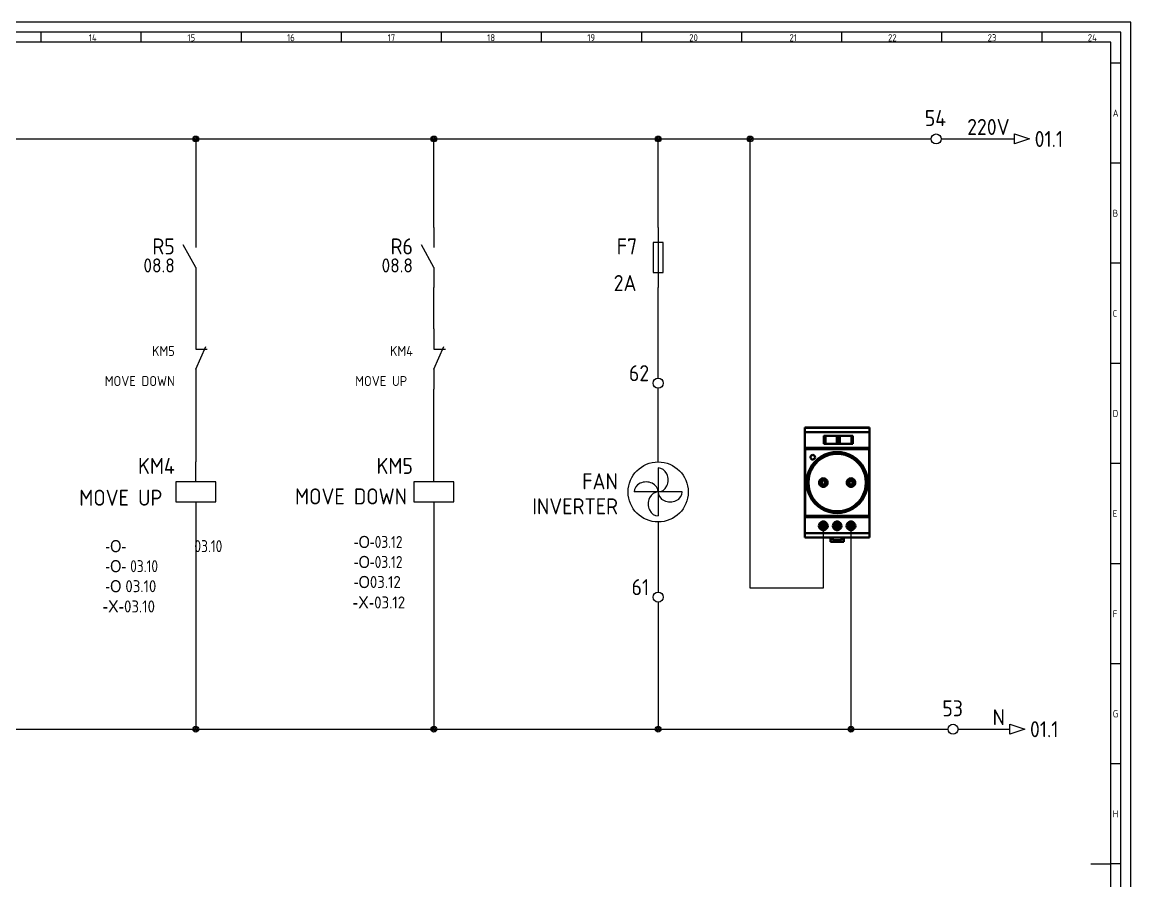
# Model space of a CAD drawing. Header units: millimetres. Extents: x 0 to 1189, y 5 to 846.
# Drawn here: x 635 to 1189, y 417 to 846 of the extents above; entities that cross this region are included whole.
import ezdxf
from ezdxf.enums import TextEntityAlignment as Align

# ---------------------------------------------------------------- set-up
doc = ezdxf.new("R2010")
doc.units = ezdxf.units.MM
doc.header["$LTSCALE"] = 12
for name, color, linetype in [('035', 5, 'Continuous'), ('07', 7, 'Continuous'), ('DESC', 1, 'Continuous'), ('DESCCHILD', 20, 'Continuous'), ('RED_2.5mm^2', 1, 'Continuous'), ('SYMS', 7, 'Continuous'), ('TAGS', 51, 'Continuous'), ('WIREREF', 61, 'Continuous'), ('XREF', 7, 'Continuous'), ('XREFCHILD', 134, 'Continuous')]:
    doc.layers.add(name, color=color, linetype=linetype)
doc.layers.add('Visible (ISO)', color=7, linetype='Continuous', lineweight=50)
doc.styles.add('ISO Proportional', font='isocp.shx')
doc.styles.add('WD_IEC', font='ISOCP2.shx', dxfattribs={"width": 0.9, "height": 4})

# ---------------------------------------------------------------- blocks, each defined once
blk = doc.blocks.new('IEC_border_a0')
at = {"layer": '035', "color": 0}
for p, q in [((1189, 841), (0, 841)), ((1189, 0), (1189, 841)), ((644.5, 836), (644.5, 831)), ((694.5, 836), (694.5, 831)), ((744.5, 836), (744.5, 831)), ((794.5, 836), (794.5, 831)), ((844.5, 836), (844.5, 831)), ((894.5, 836), (894.5, 831)), ((944.5, 836), (944.5, 831)), ((994.5, 836), (994.5, 831)), ((1044.5, 836), (1044.5, 831)), ((1094.5, 836), (1094.5, 831)), ((1144.5, 836), (1144.5, 831)), ((1183.97, 820.54), (1178.98, 820.54)), ((1183.97, 770.54), (1178.98, 770.54)), ((1183.97, 720.54), (1178.98, 720.54)), ((1183.97, 670.54), (1178.98, 670.54)), ((1183.97, 620.54), (1178.98, 620.54)), ((1183.98, 570.5), (1179, 570.5)), ((1183.98, 520.5), (1178.98, 520.5)), ((1183.98, 470.5), (1179, 470.5)), ((1183.98, 420.5), (1179, 420.5)), ((1183.98, 420.5), (1179, 420.5))]:
    blk.add_line(p, q, dxfattribs=at)
blk.add_lwpolyline([(10, 10), (1179, 10), (1179, 831), (10, 831)], close=True, dxfattribs=at)
at = {"layer": '07', "color": 0}
blk.add_line((1169, 420.5), (1179, 420.5), dxfattribs=at)
blk.add_lwpolyline([(5, 5), (1184, 5), (1184, 836), (5, 836)], close=True, dxfattribs=at)
at = {"layer": '035', "color": 0, "style": 'ISO Proportional'}
for s, p in [('14', (668.46, 831.5)), ('15', (717.72, 831.5)), ('16', (767.49, 831.5)), ('17', (817.72, 831.5)), ('18', (867.49, 831.5)), ('19', (917.49, 831.5)), ('20', (968.42, 831.5)), ('21', (1018.46, 831.5)), ('22', (1067.72, 831.5)), ('23', (1117.49, 831.5)), ('24', (1167.49, 831.5)), ('A', (1179.98, 793.79)), ('B', (1179.98, 743.79)), ('C', (1179.98, 693.79)), ('D', (1179.98, 643.79)), ('E', (1180, 593.75)), ('F', (1180, 543.75)), ('G', (1180, 493.75)), ('H', (1180, 443.75))]:
    blk.add_text(s, height=3.5, dxfattribs=at).set_placement(p)
blk = doc.blocks.new('WDDOT')
for radius in [0.72, 0.449, 0.223]:
    blk.add_circle((0, 0), radius)
blk = doc.blocks.new('VCR21')
for p, q in [((0, 7.5), (0, 2.5)), ((0, -2.5), (-3.12, 3.12)), ((0, -2.5), (0, -7.5))]:
    blk.add_line(p, q)
at = {"style": 'WD_IEC'}
for tag, p in [('INST', (-5.25, 6.75)), ('LOC', (-5.25, 3.75)), ('TAG2', (-5.25, 0.75)), ('XREF', (-5.25, -3.75)), ('DESC1', (-5.25, -6.75)), ('DESC2', (-5.25, -9.75)), ('DESC3', (-5.25, -12.75))]:
    blk.add_attdef(tag, text='', height=2.5, dxfattribs=at).set_placement(p, align=Align.RIGHT)
blk.add_attdef('TERM01', text='', height=2, rotation=90, dxfattribs=at).set_placement((-1, 7.5), align=Align.RIGHT)
at = {"style": 'WD_IEC', "flags": 1}
for tag, p, height in [('X2TERM01', (0, 7.5), 0.32), ('X4LINK', (-2.75, 0), 0.32), ('X1LINK', (-0.5, 0), 0.32), ('CONTACT', (4, -3.5), 1), ('FAMILY', (4, -5), 1), ('COMMON', (5.25, -4.75), 1), ('X8TERM02', (0, -7.5), 0.32)]:
    blk.add_attdef(tag, p, '', height=height, dxfattribs=at)
at = {"style": 'WD_IEC'}
blk.add_attdef('TERM02', (-1, -7.5), '', height=2, rotation=90, dxfattribs=at)
blk = doc.blocks.new('VMS1')
for p, q in [((0, 2.5), (0, 7.5)), ((0, -2.5), (0, -7.5))]:
    blk.add_line(p, q)
blk.add_lwpolyline([(-5, 2.5), (-5, -2.5), (5, -2.5), (5, 2.5)], close=True)
at = {"style": 'WD_IEC'}
for tag, p in [('INST', (-5.25, 10.5)), ('LOC', (-5.25, 7.5)), ('TAG1', (-5.25, 4.5)), ('DESC1', (-5.25, -6.85)), ('DESC2', (-5.25, -9.85)), ('DESC3', (-5.25, -12.85))]:
    blk.add_attdef(tag, text='', height=2.5, dxfattribs=at).set_placement(p, align=Align.RIGHT)
blk.add_attdef('TERM01', text='', height=2, rotation=90, dxfattribs=at).set_placement((-1, 7.5), align=Align.RIGHT)
at = {"style": 'WD_IEC', "flags": 1}
for tag, p, height in [('X2TERM01', (0, 7.5), 0.32), ('X4LINK', (-5, 0), 0.32), ('X1LINK', (5, 0), 0.32), ('ASSYCODE', (1, -4), 1), ('FAMILY', (1, -5.5), 1), ('X8TERM02', (0, -7.5), 0.32), ('CATDESC', (1, -7), 1)]:
    blk.add_attdef(tag, p, '', height=height, dxfattribs=at)
at = {"style": 'WD_IEC', "flags": 9}
for tag, p in [('MFG', (-6, 1)), ('CAT', (-6, -1.5))]:
    blk.add_attdef(tag, text='', height=1.5, dxfattribs=at).set_placement(p, align=Align.RIGHT)
at = {"style": 'WD_IEC'}
blk.add_attdef('TERM02', (-1, -7.5), '', height=2, rotation=90, dxfattribs=at)
at = {"lineweight": 9, "style": 'WD_IEC'}
for tag, p in [('NO', (-5.5, -16.5)), ('NC', (-5.5, -19.5))]:
    blk.add_attdef(tag, text='', height=2.5, dxfattribs=at).set_placement(p, align=Align.TOP_RIGHT)
for tag, p in [('XREFNO', (-4, -16.5)), ('XREFNC', (-4, -19.5))]:
    blk.add_attdef(tag, text='', height=2.5, dxfattribs=at).set_placement(p, align=Align.TOP_LEFT)
blk = doc.blocks.new('HA1S1')
blk.add_lwpolyline([(0, 1.25), (3.75, 0), (0, -1.25)], close=True)
at = {"style": 'WD_IEC'}
for tag, height, flags, p in [('WIRENO', 2.5, 8, (-1.25, 1)), ('SIGCODE', 1, 1, (5, 1.8))]:
    blk.add_attdef(tag, text='', height=height, dxfattribs=dict(at, flags=flags)).set_placement(p, align=Align.RIGHT)
at = {"style": 'WD_IEC', "flags": 1}
blk.add_attdef('X4TERM01', (0, 0), '', height=0.32, dxfattribs=at)
at = {"style": 'WD_IEC'}
blk.add_attdef('XREF', text='', height=2.5, dxfattribs=at).set_placement((5, 0), align=Align.MIDDLE_LEFT)
blk.add_attdef('DESC1', text='', height=2.5, dxfattribs=at).set_placement((-1.25, -1), align=Align.TOP_RIGHT)
blk = doc.blocks.new('HT0002')
blk.add_circle((0, 0), 1.25)
at = {"style": 'WD_IEC', "flags": 1}
for tag, p, height in [('ASSYCODE', (2.75, 10.75), 1), ('CATDESC', (2.75, 9.25), 1), ('MFG', (2.75, 7.25), 1.5), ('CAT', (2.75, 4.75), 1.5), ('X4PIN01', (-1.25, 1), 0.25), ('X4TERM01', (-1.25, 0), 0.25), ('X4TERMDESC01', (-1.25, 0.5), 0.4), ('STRIPSEQ', (0, 0), 0.025), ('X2PIN01', (0, 2.25), 0.25), ('X2TERM01', (0, 1.25), 0.25), ('X8PIN01', (0, -0.25), 0.25), ('X2TERMDESC01', (0, 1.75), 0.4), ('X1PIN01', (1.25, 1), 0.25), ('X1TERM01', (1.25, 0), 0.25), ('X1TERMDESC01', (1.25, 0.5), 0.4), ('LINKTERM', (0, -0.04), 0.025), ('X8TERM01', (0, -1.25), 0.25), ('X8TERMDESC01', (0, -0.75), 0.4)]:
    blk.add_attdef(tag, p, '', height=height, dxfattribs=at)
at = {"style": 'WD_IEC'}
for tag, p in [('INST', (-2.25, 6.5)), ('LOC', (-2.25, 3.5)), ('DESC1', (-2.25, -6.25)), ('DESC2', (-2.25, -9.25)), ('DESC3', (-2.25, -12.25))]:
    blk.add_attdef(tag, text='', height=2.5, dxfattribs=at).set_placement(p, align=Align.RIGHT)
at = {"style": 'WD_IEC', "flags": 8}
for tag, height, p in [('TAGSTRIP', 2.5, (-2.25, 0.5)), ('TERM01', 2, (-2.25, -3.25))]:
    blk.add_attdef(tag, text='', height=height, dxfattribs=at).set_placement(p, align=Align.RIGHT)
blk = doc.blocks.new('VMO12')
blk.add_circle((0, 0), 7.5)
at = {"style": 'WD_IEC'}
for tag, p in [('INST', (-10.5, 15.25)), ('LOC', (-10.5, 11.75)), ('TAG1', (-10.5, 8.25)), ('DESC1', (-10.5, 4)), ('DESC2', (-10.5, 0.5)), ('DESC3', (-10.5, -3)), ('RATING1', (-10.5, -6.5)), ('RATING2', (-10.5, -10)), ('RATING3', (-10.5, -13.5))]:
    blk.add_attdef(tag, text='', height=2.5, dxfattribs=at).set_placement(p, align=Align.RIGHT)
blk.add_attdef('TERM01', (-1, 7.48), '', height=2, rotation=90, dxfattribs=at)
at = {"style": 'WD_IEC', "flags": 1}
for tag, p, height in [('MFG', (2.75, 11.5), 1.5), ('CAT', (2.75, 9), 1.5), ('X2TERM01', (0, 7.5), 0.32), ('X4LINK', (-7.5, 0), 0.32), ('X1LINK', (7.5, 0), 0.32), ('X0TERM03', (5.3, -5.3), 0.32), ('X8TERM02', (0, -7.5), 0.32), ('ASSYCODE', (1, -9), 1), ('FAMILY', (1, -10.5), 1), ('CATDESC', (1, -12), 1)]:
    blk.add_attdef(tag, p, '', height=height, dxfattribs=at)
at = {"style": 'WD_IEC'}
for tag, p in [('M', (-0.2, 1.24)), ('1~', (-0.17, -3.35))]:
    blk.add_attdef(tag, text='', height=2.5, dxfattribs=at).set_placement(p, align=Align.CENTER)
at = {"linetype": 'Continuous', "style": 'WD_IEC'}
blk.add_attdef('TERM03', text='', height=2, dxfattribs=at).set_placement((7.55, -5.55), align=Align.MIDDLE_LEFT)
at = {"style": 'WD_IEC'}
blk.add_attdef('TERM02', text='', height=2, rotation=90, dxfattribs=at).set_placement((-0.9, -7.98), align=Align.RIGHT)
at = {"lineweight": 15, "style": 'WD_IEC'}
blk.add_attdef('XREF', text='', height=2.5, dxfattribs=at).set_placement((-10.5, -17), align=Align.RIGHT)
blk = doc.blocks.new('VT0002')
blk.add_circle((0, 0), 1.25)
at = {"style": 'WD_IEC', "flags": 1}
for tag, p, height in [('ASSYCODE', (2.75, 10.75), 1), ('CATDESC', (2.75, 9.25), 1), ('MFG', (2.75, 7.25), 1.5), ('CAT', (2.75, 4.75), 1.5), ('X4PIN01', (-1.25, 1), 0.25), ('X4TERM01', (-1.25, 0), 0.25), ('X4TERMDESC01', (-1.25, 0.5), 0.4), ('STRIPSEQ', (0, 0), 0.025), ('X2PIN01', (0, 2.25), 0.25), ('X2TERM01', (0, 1.25), 0.25), ('X8PIN01', (0, -0.25), 0.25), ('X2TERMDESC01', (0, 1.75), 0.4), ('X1PIN01', (1.25, 1), 0.25), ('X1TERM01', (1.25, 0), 0.25), ('X1TERMDESC01', (1.25, 0.5), 0.4), ('LINKTERM', (0, -0.04), 0.025), ('X8TERM01', (0, -1.25), 0.25), ('X8TERMDESC01', (0, -0.75), 0.4)]:
    blk.add_attdef(tag, p, '', height=height, dxfattribs=at)
at = {"style": 'WD_IEC'}
for tag, p in [('INST', (-2.25, 6.5)), ('LOC', (-2.25, 3.5)), ('DESC1', (-2.25, -6.25)), ('DESC2', (-2.25, -9.25)), ('DESC3', (-2.25, -12.25))]:
    blk.add_attdef(tag, text='', height=2.5, dxfattribs=at).set_placement(p, align=Align.RIGHT)
at = {"style": 'WD_IEC', "flags": 8}
for tag, height, p in [('TAGSTRIP', 2.5, (-2.25, 0.5)), ('TERM01', 2, (-2.25, -3.25))]:
    blk.add_attdef(tag, text='', height=height, dxfattribs=at).set_placement(p, align=Align.RIGHT)
blk = doc.blocks.new('VMS22')
for p, q in [((0, 7.5), (0, 2.5)), ((0, -2.5), (2.5, 3.12)), ((0, 2.5), (2.87, 2.5)), ((0, -2.5), (0, -7.5))]:
    blk.add_line(p, q)
at = {"style": 'WD_IEC'}
for tag, p in [('INST', (-5.25, 6.75)), ('LOC', (-5.25, 3.75)), ('TAG2', (-5.25, 0.75)), ('XREF', (-5.25, -3.75)), ('DESC1', (-5.25, -6.75)), ('DESC2', (-5.25, -9.75)), ('DESC3', (-5.25, -12.75))]:
    blk.add_attdef(tag, text='', height=2.5, dxfattribs=at).set_placement(p, align=Align.RIGHT)
blk.add_attdef('TERM01', text='', height=2, rotation=90, dxfattribs=at).set_placement((-1, 7.5), align=Align.RIGHT)
at = {"style": 'WD_IEC', "flags": 1}
for tag, p, height in [('X2TERM01', (0, 7.5), 0.32), ('X4LINK', (-0.98, 0), 0.32), ('X1LINK', (2.08, 0), 0.32), ('CONTACT', (4, -3.5), 1), ('FAMILY', (4, -5), 1), ('X8TERM02', (0, -7.5), 0.32)]:
    blk.add_attdef(tag, p, '', height=height, dxfattribs=at)
at = {"style": 'WD_IEC'}
blk.add_attdef('TERM02', (-1, -7.5), '', height=2, rotation=90, dxfattribs=at)
blk = doc.blocks.new('VFU1')
blk.add_line((0, 7.5), (0, -7.5))
blk.add_lwpolyline([(-1.25, 3.75), (-1.25, -3.75), (1.25, -3.75), (1.25, 3.75)], close=True)
at = {"style": 'WD_IEC'}
for tag, p in [('INST', (-5.25, 7.75)), ('LOC', (-5.25, 4.25)), ('TAG1', (-5.25, 0.75)), ('RATING1', (-5.25, -3.75)), ('XREF', (-5.25, -7.75)), ('DESC1', (-5.25, -11.6)), ('DESC2', (-5.25, -15.1)), ('DESC3', (-5.25, -18.6))]:
    blk.add_attdef(tag, text='', height=2.5, dxfattribs=at).set_placement(p, align=Align.RIGHT)
blk.add_attdef('TERM01', text='', height=2, rotation=90, dxfattribs=at).set_placement((-1, 7.5), align=Align.RIGHT)
at = {"style": 'WD_IEC', "flags": 1}
for tag, p, height in [('X2TERM01', (0, 7.5), 0.32), ('MFG', (2.75, 6.5), 1.5), ('CAT', (2.75, 4), 1.5), ('X4LINK', (-1.25, 0), 0.32), ('X1LINK', (1.25, 0), 0.32), ('ASSYCODE', (2.25, -4), 1), ('FAMILY', (2.25, -5.5), 1), ('X8TERM02', (0, -7.5), 0.32), ('CATDESC', (2.25, -7), 1)]:
    blk.add_attdef(tag, p, '', height=height, dxfattribs=at)
at = {"style": 'WD_IEC'}
blk.add_attdef('TERM02', (-1, -7.5), '', height=2, rotation=90, dxfattribs=at)
blk = doc.blocks.new('DSO')
at = {"layer": 'Visible (ISO)'}
for p, q in [((0.02, 22.25), (-37.73, 22.25)), ((-37.73, 22.25), (-37.13, 22.25)), ((-37.73, 22.25), (-37.73, 17.17)), ((-37.73, 22.25), (-37.73, 17.4)), ((0.02, 22.25), (-37.73, 22.25)), ((-37.73, -0.05), (-37.73, 22.25)), ((-37.73, 22.25), (-37.68, 22.2)), ((-37.68, 22.2), (-36.18, 22.19)), ((-37.68, 0), (-37.68, 22.2)), ((-36.18, 0), (-36.18, 22.19)), ((-30.84, 22.19), (-30.8, 22.19)), ((-30.78, 0.01), (-30.78, 22.19)), ((-30.71, 0.03), (-30.71, 22.16)), ((-30.69, 22.16), (-30.64, 22.16)), ((-30.39, 22.16), (-30.44, 22.16)), ((-30.38, 0.03), (-30.38, 22.16)), ((-30.29, 0.06), (-30.29, 22.13)), ((-30.22, 22.13), (-30.06, 22.13)), ((-10.93, 19.48), (-10.87, 19.18)), ((-10.87, 19.18), (-10.7, 18.93)), ((-7.49, 22.13), (-7.65, 22.13)), ((-7.42, 0.06), (-7.42, 22.13)), ((-7.33, 0.03), (-7.33, 22.16)), ((-7.32, 22.16), (-7.27, 22.16)), ((-7.02, 22.16), (-7.07, 22.16)), ((-7, 0.03), (-7, 22.16)), ((-6.93, 0), (-6.93, 22.19)), ((-6.87, 22.19), (-6.91, 22.19)), ((-0.03, 22.2), (-1.53, 22.19)), ((-1.53, 0), (-1.53, 22.19)), ((0.02, 22.25), (-0.03, 22.2)), ((-0.03, -0.01), (-0.03, 22.2)), ((0.02, -0.05), (0.02, 22.25)), ((0.02, -0.05), (0.02, 22.25)), ((-35.2, 16.11), (-35.02, 16.6)), ((-35.2, 15.59), (-35.2, 16.11)), ((-35.02, 15.1), (-35.2, 15.59)), ((-35.02, 16.6), (-34.69, 17)), ((-34.52, 16.68), (-34.83, 16.15)), ((-34.83, 16.16), (-34.83, 16.15)), ((-34.83, 16.15), (-34.83, 15.54)), ((-34.83, 15.53), (-34.83, 15.54)), ((-34.83, 15.54), (-34.52, 15.01)), ((-34.75, 16.29), (-34.82, 16.2)), ((-34.76, 16.28), (-34.82, 16.19)), ((-34.82, 16.2), (-34.82, 16.18)), ((-34.82, 15.51), (-34.76, 15.41)), ((-34.82, 15.51), (-34.82, 15.49)), ((-34.82, 15.49), (-34.75, 15.4)), ((-34.52, 16.68), (-34.72, 16.35)), ((-34.72, 15.35), (-34.52, 15.01)), ((-34.69, 17), (-34.24, 17.26)), ((-34.55, 16.09), (-34.6, 16)), ((-34.6, 16), (-34.55, 15.73)), ((-34.28, 16.52), (-34.58, 16)), ((-34.58, 16), (-34.48, 15.41)), ((-33.97, 16.97), (-34.52, 16.68)), ((-34.49, 16.7), (-34.52, 16.68)), ((-34.51, 15.5), (-34.5, 15.4)), ((-34.5, 15.4), (-34.28, 15.22)), ((-34.48, 15.41), (-34.02, 15.03)), ((-34.3, 16.53), (-34.44, 16.29)), ((-34.27, 16.82), (-34.43, 16.74)), ((-34.4, 16.78), (-34.43, 16.74)), ((-34.27, 16.82), (-34.4, 16.78)), ((-34.21, 16.56), (-34.3, 16.53)), ((-33.72, 16.72), (-34.28, 16.52)), ((-34.24, 17.26), (-33.72, 17.35)), ((-33.72, 16.74), (-33.98, 16.64)), ((-33.97, 16.97), (-33.97, 14.72)), ((-33.81, 16.99), (-33.83, 16.99)), ((-33.72, 17), (-33.73, 16.99)), ((-33.72, 17.35), (-33.21, 17.26)), ((-33.71, 16.99), (-33.72, 17)), ((-33.63, 16.7), (-33.72, 16.74)), ((-33.16, 16.52), (-33.72, 16.72)), ((-33.41, 16.95), (-33.47, 16.97)), ((-32.93, 16.68), (-33.47, 16.97)), ((-33.47, 14.72), (-33.47, 16.97)), ((-33.42, 15.03), (-32.97, 15.41)), ((-33.15, 16.53), (-33.41, 16.62)), ((-33.21, 17.26), (-32.76, 17)), ((-33.16, 16.52), (-32.86, 16)), ((-33.15, 16.53), (-33.1, 16.45)), ((-32.93, 16.68), (-33.14, 16.82)), ((-33.05, 16.78), (-33.1, 16.79)), ((-33.05, 16.78), (-33.02, 16.74)), ((-33.03, 15.34), (-32.95, 15.4)), ((-32.99, 16.24), (-32.85, 16)), ((-32.97, 15.41), (-32.86, 16)), ((-32.95, 15.4), (-32.9, 15.68)), ((-32.82, 16.54), (-32.93, 16.68)), ((-32.86, 15.91), (-32.85, 16)), ((-32.76, 17), (-32.42, 16.6)), ((-32.71, 16.31), (-32.63, 16.04)), ((-32.63, 15.65), (-32.71, 15.38)), ((-32.65, 16.23), (-32.63, 16.2)), ((-32.65, 15.47), (-32.63, 15.49)), ((-32.63, 16.19), (-32.63, 16.2)), ((-32.63, 15.49), (-32.63, 15.51)), ((-32.42, 16.6), (-32.25, 16.11)), ((-32.25, 15.59), (-32.42, 15.1)), ((-32.25, 16.11), (-32.25, 15.59)), ((-20.09, 16.61), (-20.28, 16.11)), ((-20.25, 16.02), (-20.28, 16.12)), ((-20.28, 16.11), (-20.28, 15.58)), ((-20.25, 15.67), (-20.28, 15.57)), ((-20.28, 15.58), (-20.09, 15.08)), ((-19.73, 17), (-20.09, 16.61)), ((-19.25, 17.24), (-19.73, 17)), ((-18.72, 17.29), (-19.25, 17.24)), ((-18.21, 17.14), (-18.72, 17.29)), ((-17.78, 16.82), (-18.21, 17.14)), ((-17.5, 16.37), (-17.78, 16.82)), ((-17.5, 15.32), (-17.78, 14.87)), ((-17.4, 15.85), (-17.5, 16.37)), ((-17.5, 15.32), (-17.4, 15.85)), ((-10.45, 18.76), (-10.7, 18.93)), ((-10.16, 18.7), (-10.45, 18.76)), ((-5.59, 15.65), (-5.29, 15.65)), ((-5.59, 15.65), (-5.59, 15.48)), ((-5.59, 15.48), (-2.84, 15.48)), ((-5.49, 15.65), (-5.29, 15.65)), ((-5.29, 15.65), (-5.29, 15.62)), ((-5.29, 15.65), (-5.29, 15.55)), ((-5.29, 15.65), (-3.14, 15.65)), ((-5.29, 15.65), (-5.29, 15.65)), ((-5.29, 15.55), (-3.14, 15.55)), ((-3.14, 15.62), (-3.14, 15.65)), ((-3.14, 15.65), (-3.14, 15.55)), ((-3.14, 15.65), (-3.14, 15.65)), ((-3.14, 15.65), (-2.84, 15.65)), ((-37.73, 13.4), (-39.23, 13.4)), ((-39.23, 13.4), (-39.23, 8.8)), ((-38.62, 12.55), (-38.66, 12.51)), ((-37.73, 14.77), (-37.73, 11.8)), ((-37.73, 12.42), (-37.73, 14.52)), ((-37.73, 11.8), (-37.73, 10.4)), ((-35.2, 11.36), (-35.02, 11.85)), ((-34.69, 14.7), (-35.02, 15.1)), ((-35.02, 11.85), (-34.69, 12.25)), ((-34.52, 11.93), (-34.83, 11.4)), ((-34.75, 11.54), (-34.82, 11.45)), ((-34.76, 11.53), (-34.82, 11.44)), ((-34.82, 11.45), (-34.82, 11.43)), ((-34.52, 11.93), (-34.72, 11.6)), ((-34.24, 14.44), (-34.69, 14.7)), ((-34.69, 12.25), (-34.24, 12.51)), ((-34.28, 11.77), (-34.58, 11.25)), ((-34.52, 15.01), (-34.49, 14.99)), ((-34.52, 15.01), (-33.97, 14.72)), ((-33.97, 12.22), (-34.52, 11.93)), ((-34.49, 11.95), (-34.52, 11.93)), ((-34.3, 11.78), (-34.44, 11.54)), ((-34.2, 14.85), (-34.43, 14.96)), ((-34.43, 14.96), (-34.4, 14.92)), ((-34.43, 14.95), (-34.27, 14.88)), ((-34.27, 12.07), (-34.43, 11.99)), ((-34.4, 12.03), (-34.43, 11.99)), ((-34.4, 14.92), (-34.26, 14.87)), ((-34.27, 12.07), (-34.4, 12.03)), ((-34.21, 11.81), (-34.3, 11.78)), ((-33.72, 11.97), (-34.28, 11.77)), ((-33.72, 14.35), (-34.24, 14.44)), ((-34.24, 12.51), (-33.72, 12.6)), ((-34.1, 15.07), (-34.03, 15.01)), ((-34.03, 15.01), (-33.75, 15.01)), ((-34.02, 15.03), (-33.42, 15.03)), ((-33.72, 11.99), (-33.98, 11.89)), ((-33.97, 12.22), (-33.97, 9.97)), ((-33.83, 14.7), (-33.81, 14.7)), ((-33.81, 12.24), (-33.83, 12.24)), ((-33.53, 14.76), (-33.8, 14.72)), ((-33.73, 14.7), (-33.72, 14.7)), ((-33.72, 12.25), (-33.73, 12.24)), ((-33.72, 14.7), (-33.71, 14.7)), ((-33.21, 14.44), (-33.72, 14.35)), ((-33.72, 12.6), (-33.21, 12.51)), ((-33.71, 12.24), (-33.72, 12.25)), ((-33.63, 11.95), (-33.72, 11.99)), ((-33.16, 11.77), (-33.72, 11.97)), ((-33.52, 15.01), (-33.42, 15.01)), ((-32.93, 15.01), (-33.47, 14.72)), ((-33.47, 14.72), (-33.41, 14.74)), ((-33.41, 12.2), (-33.47, 12.22)), ((-32.93, 11.93), (-33.47, 12.22)), ((-33.47, 9.97), (-33.47, 12.22)), ((-33.42, 15.01), (-33.21, 15.19)), ((-33.15, 11.78), (-33.41, 11.87)), ((-33.21, 14.44), (-32.76, 14.7)), ((-33.21, 12.51), (-32.76, 12.25)), ((-33.16, 11.77), (-32.86, 11.25)), ((-32.94, 15.07), (-33.15, 14.88)), ((-33.15, 11.78), (-33.1, 11.7)), ((-33.14, 14.87), (-32.93, 15.01)), ((-32.93, 11.93), (-33.14, 12.07)), ((-33.1, 14.9), (-33.05, 14.92)), ((-33.05, 12.03), (-33.1, 12.04)), ((-33.05, 14.92), (-33.02, 14.95)), ((-33.05, 12.03), (-33.02, 11.99)), ((-32.98, 11.49), (-32.85, 11.25)), ((-32.82, 15.15), (-32.93, 15.01)), ((-32.82, 11.79), (-32.93, 11.93)), ((-32.42, 15.1), (-32.76, 14.7)), ((-32.76, 12.25), (-32.42, 11.85)), ((-32.65, 11.48), (-32.63, 11.45)), ((-32.63, 11.44), (-32.63, 11.45)), ((-32.42, 11.85), (-32.25, 11.36)), ((-20.09, 15.08), (-19.73, 14.69)), ((-19.73, 14.69), (-19.25, 14.45)), ((-19.25, 14.45), (-18.72, 14.4)), ((-18.72, 14.4), (-18.21, 14.55)), ((-18.21, 14.55), (-17.78, 14.87)), ((-5.59, 15.15), (-2.85, 15.15)), ((-2.85, 15.15), (-2.85, 11.15)), ((-39.23, 8.8), (-37.73, 8.8)), ((-38.66, 9.68), (-38.62, 9.64)), ((-37.73, 10.4), (-37.73, 7.42)), ((-37.73, 9.77), (-37.73, 7.67)), ((-35.2, 10.84), (-35.2, 11.36)), ((-35.02, 10.35), (-35.2, 10.84)), ((-34.69, 9.95), (-35.02, 10.35)), ((-34.83, 11.41), (-34.83, 11.4)), ((-34.83, 11.4), (-34.83, 10.79)), ((-34.83, 10.78), (-34.83, 10.79)), ((-34.83, 10.79), (-34.52, 10.26)), ((-34.82, 10.76), (-34.76, 10.66)), ((-34.82, 10.76), (-34.82, 10.74)), ((-34.82, 10.74), (-34.75, 10.65)), ((-34.72, 10.6), (-34.52, 10.26)), ((-34.24, 9.69), (-34.69, 9.95)), ((-34.69, 7.5), (-34.24, 7.76)), ((-34.55, 11.34), (-34.6, 11.25)), ((-34.6, 11.25), (-34.55, 10.98)), ((-34.58, 11.25), (-34.48, 10.66)), ((-34.52, 10.26), (-34.49, 10.24)), ((-34.52, 10.26), (-33.97, 9.97)), ((-34.51, 10.75), (-34.5, 10.65)), ((-34.5, 10.65), (-34.28, 10.47)), ((-34.48, 10.66), (-34.02, 10.28)), ((-34.43, 10.21), (-34.4, 10.17)), ((-34.43, 10.2), (-34.27, 10.13)), ((-34.4, 10.17), (-34.26, 10.12)), ((-33.72, 9.6), (-34.24, 9.69)), ((-34.24, 7.76), (-33.72, 7.85)), ((-34.1, 10.32), (-34.03, 10.26)), ((-34.03, 10.26), (-33.75, 10.26)), ((-34.02, 10.28), (-33.42, 10.28)), ((-33.83, 9.95), (-33.81, 9.95)), ((-33.73, 9.95), (-33.72, 9.95)), ((-33.72, 9.95), (-33.71, 9.95)), ((-33.21, 9.69), (-33.72, 9.6)), ((-33.72, 7.85), (-33.21, 7.76)), ((-33.51, 10.26), (-33.42, 10.26)), ((-32.93, 10.26), (-33.47, 9.97)), ((-33.47, 9.97), (-33.41, 9.99)), ((-33.42, 10.28), (-32.97, 10.66)), ((-33.42, 10.26), (-33.21, 10.44)), ((-33.21, 9.69), (-32.76, 9.95)), ((-33.21, 7.76), (-32.76, 7.5)), ((-33.14, 10.12), (-32.93, 10.26)), ((-33.1, 10.15), (-33.05, 10.17)), ((-33.05, 10.17), (-33.02, 10.2)), ((-33.03, 10.59), (-32.95, 10.65)), ((-32.97, 10.66), (-32.86, 11.25)), ((-32.95, 10.65), (-32.9, 10.93)), ((-32.82, 10.4), (-32.93, 10.26)), ((-32.86, 11.16), (-32.85, 11.25)), ((-32.42, 10.35), (-32.76, 9.95)), ((-32.65, 10.72), (-32.63, 10.74)), ((-32.63, 10.74), (-32.63, 10.76)), ((-32.25, 10.84), (-32.42, 10.35)), ((-32.25, 11.36), (-32.25, 10.84)), ((-19.25, 7.74), (-19.73, 7.5)), ((-18.72, 7.79), (-19.25, 7.74)), ((-18.21, 7.64), (-18.72, 7.79)), ((-17.78, 7.32), (-18.21, 7.64)), ((-5.59, 11.15), (-2.85, 11.15)), ((-5.59, 10.81), (-5.59, 10.65)), ((-5.59, 10.48), (-5.59, 10.65)), ((-5.59, 10.48), (-5.59, 5.81)), ((-5.59, 10.48), (-2.84, 10.48)), ((-5.59, 10.15), (-2.85, 10.15)), ((-2.85, 10.15), (-2.85, 6.15)), ((-2.84, 10.65), (-2.84, 10.81)), ((-2.84, 10.48), (-2.84, 10.65)), ((-2.84, 10.48), (-2.84, 5.81)), ((-37.73, -0.05), (-37.73, 5.02)), ((-37.73, 4.79), (-37.73, -0.05)), ((-35.2, 6.61), (-35.02, 7.1)), ((-35.2, 6.09), (-35.2, 6.61)), ((-35.02, 5.6), (-35.2, 6.09)), ((-35.02, 7.1), (-34.69, 7.5)), ((-34.69, 5.2), (-35.02, 5.6)), ((-34.52, 7.18), (-34.83, 6.65)), ((-34.83, 6.66), (-34.83, 6.65)), ((-34.83, 6.65), (-34.83, 6.04)), ((-34.83, 6.03), (-34.83, 6.04)), ((-34.83, 6.04), (-34.52, 5.51)), ((-34.75, 6.79), (-34.82, 6.7)), ((-34.76, 6.78), (-34.82, 6.69)), ((-34.82, 6.7), (-34.82, 6.68)), ((-34.82, 6.01), (-34.76, 5.91)), ((-34.82, 6.01), (-34.82, 5.99)), ((-34.82, 5.99), (-34.75, 5.9)), ((-34.52, 7.18), (-34.72, 6.85)), ((-34.72, 5.85), (-34.52, 5.51)), ((-34.24, 4.94), (-34.69, 5.2)), ((-34.55, 6.59), (-34.6, 6.5)), ((-34.6, 6.5), (-34.55, 6.23)), ((-34.28, 7.02), (-34.58, 6.5)), ((-34.58, 6.5), (-34.48, 5.91)), ((-33.97, 7.47), (-34.52, 7.18)), ((-34.49, 7.2), (-34.52, 7.18)), ((-34.52, 5.51), (-34.49, 5.49)), ((-34.52, 5.51), (-33.97, 5.22)), ((-34.51, 6), (-34.5, 5.9)), ((-34.5, 5.9), (-34.28, 5.72)), ((-34.48, 5.91), (-34.02, 5.53)), ((-34.3, 7.03), (-34.44, 6.79)), ((-34.27, 7.32), (-34.43, 7.24)), ((-34.4, 7.28), (-34.43, 7.24)), ((-34.2, 5.35), (-34.43, 5.46)), ((-34.43, 5.46), (-34.4, 5.42)), ((-34.43, 5.45), (-34.27, 5.38)), ((-34.27, 7.32), (-34.4, 7.28)), ((-34.4, 5.42), (-34.26, 5.37)), ((-34.21, 7.06), (-34.3, 7.03)), ((-33.72, 7.22), (-34.28, 7.02)), ((-33.72, 4.85), (-34.24, 4.94)), ((-34.1, 5.57), (-34.03, 5.51)), ((-34.03, 5.51), (-33.75, 5.51)), ((-34.02, 5.53), (-33.42, 5.53)), ((-33.72, 7.24), (-33.98, 7.14)), ((-33.97, 7.47), (-33.97, 5.22)), ((-33.81, 7.49), (-33.83, 7.49)), ((-33.83, 5.2), (-33.81, 5.2)), ((-33.53, 5.26), (-33.8, 5.22)), ((-33.72, 7.5), (-33.73, 7.49)), ((-33.73, 5.2), (-33.72, 5.2)), ((-33.71, 7.49), (-33.72, 7.5)), ((-33.63, 7.2), (-33.72, 7.24)), ((-33.16, 7.02), (-33.72, 7.22)), ((-33.72, 5.2), (-33.71, 5.2)), ((-33.21, 4.94), (-33.72, 4.85)), ((-33.51, 5.51), (-33.42, 5.51)), ((-33.41, 7.45), (-33.47, 7.47)), ((-32.93, 7.18), (-33.47, 7.47)), ((-33.47, 5.22), (-33.47, 7.47)), ((-32.93, 5.51), (-33.47, 5.22)), ((-33.47, 5.22), (-33.41, 5.24)), ((-33.42, 5.53), (-32.97, 5.91)), ((-33.42, 5.51), (-33.21, 5.69)), ((-33.15, 7.03), (-33.41, 7.12)), ((-33.21, 4.94), (-32.76, 5.2)), ((-33.16, 7.02), (-32.86, 6.5)), ((-33.15, 7.03), (-33.1, 6.95)), ((-32.94, 5.57), (-33.15, 5.38)), ((-32.93, 7.18), (-33.14, 7.32)), ((-33.14, 5.37), (-32.93, 5.51)), ((-33.05, 7.28), (-33.1, 7.29)), ((-33.1, 5.4), (-33.05, 5.42)), ((-33.05, 7.28), (-33.02, 7.24)), ((-33.05, 5.42), (-33.02, 5.45)), ((-33.03, 5.84), (-32.95, 5.9)), ((-32.98, 6.74), (-32.85, 6.5)), ((-32.97, 5.91), (-32.86, 6.5)), ((-32.95, 5.9), (-32.9, 6.18)), ((-32.82, 7.04), (-32.93, 7.18)), ((-32.82, 5.65), (-32.93, 5.51)), ((-32.86, 6.41), (-32.85, 6.5)), ((-32.76, 7.5), (-32.42, 7.1)), ((-32.42, 5.6), (-32.76, 5.2)), ((-32.71, 6.81), (-32.63, 6.54)), ((-32.63, 6.15), (-32.71, 5.88)), ((-32.65, 6.73), (-32.63, 6.7)), ((-32.65, 5.97), (-32.63, 5.99)), ((-32.63, 6.69), (-32.63, 6.7)), ((-32.63, 5.99), (-32.63, 6.01)), ((-32.42, 7.1), (-32.25, 6.61)), ((-32.25, 6.09), (-32.42, 5.6)), ((-32.25, 6.61), (-32.25, 6.09)), ((-20.09, 7.11), (-20.28, 6.61)), ((-20.25, 6.52), (-20.28, 6.62)), ((-20.28, 6.61), (-20.28, 6.08)), ((-20.25, 6.17), (-20.28, 6.07)), ((-20.28, 6.08), (-20.09, 5.58)), ((-19.73, 7.5), (-20.09, 7.11)), ((-20.09, 5.58), (-19.73, 5.19)), ((-19.73, 5.19), (-19.25, 4.95)), ((-19.25, 4.95), (-18.72, 4.9)), ((-18.72, 4.9), (-18.21, 5.05)), ((-18.21, 5.05), (-17.78, 5.37)), ((-17.5, 6.87), (-17.78, 7.32)), ((-17.5, 5.82), (-17.78, 5.37)), ((-17.4, 6.35), (-17.5, 6.87)), ((-17.5, 5.82), (-17.4, 6.35)), ((-5.59, 6.15), (-2.85, 6.15)), ((-5.59, 5.81), (-5.59, 5.66)), ((-5.59, 5.81), (-2.84, 5.81)), ((-5.59, 5.66), (-5.29, 5.66)), ((-5.29, 5.74), (-5.29, 5.66)), ((-5.29, 5.74), (-3.14, 5.74)), ((-3.14, 5.66), (-5.29, 5.66)), ((-3.14, 5.66), (-3.14, 5.74)), ((-2.84, 5.66), (-3.14, 5.66)), ((-2.84, 5.81), (-2.84, 5.66)), ((-36.18, 0), (-37.68, 0)), ((-30.84, 0), (-36.18, 0)), ((-30.84, 0), (-30.8, 0.01)), ((-30.69, 0.03), (-30.64, 0.03)), ((-30.39, 0.03), (-30.44, 0.03)), ((-30.22, 0.06), (-30.06, 0.07)), ((-7.49, 0.06), (-7.65, 0.06)), ((-7.32, 0.03), (-7.27, 0.03)), ((-7.21, 0.03), (-7, 0.03)), ((-7.02, 0.03), (-7.07, 0.03)), ((-6.87, 0), (-6.91, 0)), ((-0.03, -0.01), (-1.53, 0)), ((-37.73, -0.05), (-37.68, 0)), ((0.02, -0.05), (-37.73, -0.05)), ((-37.73, -0.05), (-37.13, -0.05)), ((-37.73, -0.05), (0.02, -0.05)), ((-10.08, -0.05), (-10.08, -0.05)), ((0.02, -0.05), (-0.03, -0.01))]:
    blk.add_line(p, q, dxfattribs=at)
at = {"layer": 'Visible (ISO)', "flags": 128}
for points in [[(-36.18, 22.19), (-30.9, 22.19), (-30.84, 22.19)], [(-30.8, 22.19), (-30.78, 22.19), (-30.71, 22.16), (-30.69, 22.16)], [(-30.44, 22.16), (-30.5, 22.16), (-30.58, 22.16), (-30.64, 22.16)], [(-30.39, 22.16), (-30.38, 22.16), (-30.29, 22.13), (-30.22, 22.13)], [(-7.65, 22.13), (-7.88, 22.13), (-11.53, 22.13), (-15.19, 22.12), (-18.85, 22.12), (-22.52, 22.12), (-26.18, 22.13), (-29.83, 22.13), (-30.06, 22.13)], [(-18.14, 0.65), (-19.57, 0.65), (-20.99, 0.84), (-22.36, 1.23), (-23.67, 1.8), (-24.9, 2.54), (-26, 3.44), (-26.98, 4.49), (-27.8, 5.65), (-28.46, 6.92), (-28.94, 8.27), (-29.23, 9.67), (-29.33, 11.1), (-29.23, 12.52), (-28.94, 13.92), (-28.46, 15.27), (-27.8, 16.54), (-26.98, 17.71), (-26, 18.75), (-24.9, 19.65), (-23.67, 20.4), (-22.36, 20.97), (-20.99, 21.35), (-19.57, 21.55), (-18.14, 21.55), (-16.72, 21.35), (-15.35, 20.97), (-14.04, 20.4), (-12.81, 19.65), (-11.71, 18.75), (-10.73, 17.71), (-9.9, 16.54), (-9.25, 15.27), (-8.77, 13.92), (-8.48, 12.52), (-8.38, 11.1), (-8.48, 9.67), (-8.77, 8.27), (-9.25, 6.92), (-9.9, 5.65), (-10.73, 4.49), (-11.71, 3.44), (-12.81, 2.54), (-14.04, 1.8), (-15.35, 1.23), (-16.72, 0.84), (-18.14, 0.65)], [(-8.98, 11.1), (-9.08, 9.69), (-9.38, 8.31), (-9.87, 6.99), (-10.55, 5.76), (-11.39, 4.63), (-12.39, 3.63), (-13.52, 2.79), (-14.75, 2.11), (-16.07, 1.62), (-17.45, 1.32), (-18.85, 1.22), (-20.26, 1.32), (-21.64, 1.62), (-22.96, 2.11), (-24.19, 2.79), (-25.32, 3.63), (-26.32, 4.63), (-27.16, 5.76), (-27.84, 6.99), (-28.33, 8.31), (-28.63, 9.69), (-28.73, 11.1), (-28.63, 12.5), (-28.33, 13.88), (-27.84, 15.2), (-27.16, 16.44), (-26.32, 17.56), (-25.32, 18.56), (-24.19, 19.4), (-22.96, 20.08), (-21.64, 20.57), (-20.26, 20.87), (-18.85, 20.97), (-17.45, 20.87), (-16.07, 20.57), (-14.75, 20.08), (-13.52, 19.4), (-12.39, 18.56), (-11.39, 17.56), (-10.55, 16.44), (-9.87, 15.2), (-9.38, 13.88), (-9.08, 12.5), (-8.98, 11.1)], [(-10.16, 18.7), (-9.93, 18.74), (-9.72, 18.83), (-9.56, 18.98), (-9.44, 19.18), (-9.39, 19.4), (-9.4, 19.63), (-9.47, 19.84), (-9.61, 20.03), (-9.79, 20.16), (-10.01, 20.24), (-10.23, 20.25), (-10.45, 20.19), (-10.65, 20.08), (-10.8, 19.91), (-10.9, 19.7), (-10.93, 19.48)], [(-7.32, 22.16), (-7.33, 22.16), (-7.42, 22.13), (-7.49, 22.13)], [(-7.27, 22.16), (-7.21, 22.16), (-7.13, 22.16), (-7.07, 22.16)], [(-6.91, 22.19), (-6.93, 22.19), (-7, 22.17), (-7.02, 22.16)], [(-6.87, 22.19), (-6.81, 22.19), (-1.53, 22.19)], [(-33.95, 16.97), (-33.97, 16.97), (-34.11, 16.9)], [(-33.47, 16.97), (-33.64, 16.99), (-33.81, 16.99), (-33.97, 16.97)], [(-32.93, 16.68), (-32.62, 16.15), (-32.62, 15.54), (-32.93, 15.01)], [(-32.59, 15.95), (-32.62, 16.15), (-32.71, 16.36)], [(-32.71, 15.33), (-32.62, 15.54), (-32.59, 15.74)], [(-20.25, 16.02), (-19.1, 16.32), (-18.91, 16.36), (-18.71, 16.35), (-18.52, 16.3), (-17.56, 15.98), (-17.43, 15.96)], [(-17.56, 15.98), (-18.52, 16.3), (-18.71, 16.35), (-18.91, 16.36), (-19.1, 16.32), (-20.25, 16.02)], [(-17.43, 15.73), (-17.56, 15.72), (-18.52, 15.39), (-18.71, 15.34), (-18.91, 15.34), (-19.1, 15.37), (-20.25, 15.67)], [(-17.56, 15.72), (-18.52, 15.39), (-18.71, 15.34), (-18.91, 15.34), (-19.1, 15.37), (-20.25, 15.67)], [(-20.22, 16.28), (-19.18, 16.55), (-18.94, 16.59), (-18.69, 16.59), (-18.45, 16.53), (-17.56, 16.23), (-17.47, 16.22)], [(-17.47, 16.22), (-17.56, 16.23), (-18.45, 16.53), (-18.69, 16.59), (-18.94, 16.59), (-19.18, 16.55), (-20.22, 16.28)], [(-17.47, 15.48), (-17.56, 15.47), (-18.45, 15.16), (-18.69, 15.11), (-18.94, 15.1), (-19.18, 15.14), (-20.22, 15.42)], [(-17.47, 15.48), (-17.56, 15.47), (-18.45, 15.16), (-18.69, 15.11), (-18.94, 15.1), (-19.18, 15.14), (-20.22, 15.42)], [(-5.59, 15.65), (-5.59, 15.65), (-5.29, 15.65)], [(-5.59, 15.48), (-5.59, 10.81), (-2.84, 10.81), (-2.84, 15.48)], [(-2.84, 15.48), (-2.84, 15.65), (-3.14, 15.65)], [(-3.14, 15.65), (-2.84, 15.65), (-2.84, 15.65), (-3.14, 15.65)], [(-38.66, 12.51), (-38.68, 12.45), (-38.68, 9.75), (-38.66, 9.68)], [(-37.73, 12.57), (-38.55, 12.57), (-38.62, 12.55)], [(-34.11, 14.79), (-33.97, 14.72), (-33.95, 14.72)], [(-33.95, 12.22), (-33.97, 12.22), (-34.11, 12.15)], [(-33.97, 14.72), (-33.81, 14.7), (-33.64, 14.7), (-33.47, 14.72)], [(-33.47, 12.22), (-33.64, 12.24), (-33.81, 12.24), (-33.97, 12.22)], [(-32.93, 11.93), (-32.62, 11.4), (-32.62, 10.79), (-32.93, 10.26)], [(-32.59, 11.2), (-32.62, 11.4), (-32.71, 11.61)], [(-38.62, 9.64), (-38.55, 9.62), (-37.73, 9.62)], [(-34.11, 10.04), (-33.97, 9.97), (-33.95, 9.97)], [(-33.97, 9.97), (-33.81, 9.95), (-33.64, 9.95), (-33.47, 9.97)], [(-32.71, 10.58), (-32.62, 10.79), (-32.59, 10.99)], [(-33.95, 7.47), (-33.97, 7.47), (-34.11, 7.4)], [(-34.11, 5.29), (-33.97, 5.22), (-33.95, 5.22)], [(-33.47, 7.47), (-33.64, 7.49), (-33.81, 7.49), (-33.97, 7.47)], [(-33.97, 5.22), (-33.81, 5.2), (-33.64, 5.2), (-33.47, 5.22)], [(-32.93, 7.18), (-32.62, 6.65), (-32.62, 6.04), (-32.93, 5.51)], [(-32.59, 6.45), (-32.62, 6.65), (-32.71, 6.86)], [(-32.71, 5.83), (-32.62, 6.04), (-32.59, 6.24)], [(-20.25, 6.52), (-19.1, 6.82), (-18.91, 6.85), (-18.71, 6.85), (-18.52, 6.8), (-17.56, 6.48), (-17.43, 6.46)], [(-17.56, 6.48), (-18.52, 6.8), (-18.71, 6.85), (-18.91, 6.85), (-19.1, 6.82), (-20.25, 6.52)], [(-17.43, 6.23), (-17.56, 6.22), (-18.52, 5.89), (-18.71, 5.84), (-18.91, 5.84), (-19.1, 5.87), (-20.25, 6.17)], [(-17.43, 6.23), (-17.56, 6.22), (-18.52, 5.89), (-18.71, 5.84), (-18.91, 5.84), (-19.1, 5.87), (-20.25, 6.17)], [(-20.22, 6.78), (-19.18, 7.05), (-18.94, 7.09), (-18.69, 7.09), (-18.45, 7.03), (-17.56, 6.73), (-17.47, 6.72)], [(-17.47, 6.72), (-17.56, 6.73), (-18.45, 7.03), (-18.69, 7.09), (-18.94, 7.09), (-19.18, 7.05), (-20.22, 6.78)], [(-17.47, 5.98), (-17.56, 5.97), (-18.45, 5.66), (-18.69, 5.61), (-18.94, 5.6), (-19.18, 5.64), (-20.22, 5.92)], [(-17.56, 5.97), (-18.45, 5.66), (-18.69, 5.61), (-18.94, 5.6), (-19.18, 5.64), (-20.22, 5.92)], [(-30.8, 0.01), (-30.78, 0.01), (-30.71, 0.03), (-30.69, 0.03)], [(-30.44, 0.03), (-30.5, 0.03), (-30.58, 0.03), (-30.64, 0.03)], [(-30.22, 0.06), (-30.29, 0.06), (-30.38, 0.03), (-30.39, 0.03)], [(-7.65, 0.06), (-7.88, 0.07), (-11.53, 0.07), (-15.19, 0.07), (-18.85, 0.07), (-22.52, 0.07), (-26.18, 0.07), (-29.83, 0.07), (-30.06, 0.07)], [(-7.32, 0.03), (-7.33, 0.03), (-7.42, 0.06), (-7.49, 0.06)], [(-7.27, 0.03), (-7.21, 0.03), (-7.13, 0.03), (-7.07, 0.03)], [(-6.91, 0), (-6.93, 0), (-7, 0.03), (-7.02, 0.03)], [(-6.87, 0), (-6.81, 0), (-1.53, 0)]]:
    blk.add_lwpolyline(points, dxfattribs=at)

msp = doc.modelspace()

# ---------------------------------------------------------------- linework, layer by layer
at = {"color": 0}
for p, q in [((952.88, 623.27), (952.88, 599.27)), ((964.88, 611.27), (940.88, 611.27))]:
    msp.add_line(p, q, dxfattribs=at)
for centre, major_axis in [((952.88, 617.27), (0, -6)), ((946.88, 611.27), (6, 0)), ((952.88, 605.27), (0, 6)), ((958.88, 611.27), (-6, 0))]:
    msp.add_ellipse(centre, major_axis=major_axis, ratio=0.833333, start_param=0, end_param=3.141593, dxfattribs=at)
at = {"layer": 'RED_2.5mm^2'}
for p, q in [((142.25, 787.59), (1089.25, 787.59)), ((721.9, 787.59), (721.9, 743.43)), ((840.86, 743.43), (840.86, 787.59)), ((952.88, 743.43), (952.88, 787.59)), ((998.78, 563.19), (998.78, 787.59)), ((1094.25, 787.59), (1130.95, 787.59)), ((721.9, 713.43), (721.9, 692.68)), ((840.86, 692.68), (840.86, 713.43)), ((952.88, 668.11), (952.88, 713.43)), ((721.9, 662.68), (721.9, 626.27)), ((840.86, 626.27), (840.86, 662.68)), ((952.88, 626.27), (952.88, 663.11)), ((721.9, 596.27), (721.9, 492.75)), ((840.86, 596.27), (840.86, 492.75)), ((952.88, 596.27), (952.88, 561.24)), ((1035.39, 592.19), (1035.39, 563.19)), ((1049.21, 592.19), (1049.21, 492.75)), ((1035.39, 563.19), (998.78, 563.19)), ((952.88, 556.24), (952.88, 492.75)), ((1102.67, 492.75), (1128.62, 492.75))]:
    msp.add_line(p, q, dxfattribs=at)
at = {"layer": 'RED_2.5mm^2', "color": 0}
msp.add_line((61.78, 492.75), (1097.67, 492.75), dxfattribs=at)

# ---------------------------------------------------------------- block references
msp.add_blockref('IEC_border_a0', (0, 4.94))
at = {"color": 0, "xscale": 1.454910835073971, "yscale": 1.454910835073971, "zscale": 1.454910835073971, "rotation": 90}
msp.add_blockref('DSO', (1058.44, 643.41), dxfattribs=at)
at = {"layer": 'SYMS'}
ref = msp.add_blockref('HT0002', (1091.75, 787.59), dxfattribs=dict(at, xscale=2, yscale=2, zscale=2))
ref.add_attrib('TAGSTRIP', '54', dxfattribs={"layer": 'TAGS', "height": 8, "style": 'WD_IEC', "flags": 8}).set_placement((1096.7, 794.03), align=Align.RIGHT)
ref = msp.add_blockref('HA1S1', (1130.95, 787.59), dxfattribs=dict(at, xscale=2, yscale=2, zscale=2))
ref.add_attrib('XREF', '01.1', dxfattribs={"layer": 'XREF', "height": 8, "style": 'WD_IEC'}).set_placement((1140.95, 787.59), align=Align.MIDDLE_LEFT)
ref.add_attrib('WIRENO', '220V', dxfattribs={"layer": 'WIREREF', "height": 8, "style": 'WD_IEC', "flags": 8}).set_placement((1128.45, 789.59), align=Align.RIGHT)
at = {"layer": 'SYMS', "xscale": 2, "yscale": 2, "zscale": 2}
for p in [(721.9, 787.59), (840.86, 787.59), (952.88, 787.59), (998.78, 787.59), (721.9, 492.75), (840.86, 492.75), (952.88, 492.75), (1049.21, 492.75)]:
    msp.add_blockref('WDDOT', p, dxfattribs=at)
at = {"layer": 'SYMS'}
ref = msp.add_blockref('VCR21', (721.9, 728.43), dxfattribs=dict(at, xscale=2, yscale=2, zscale=2))
ref.add_attrib('XREF', '08.8', dxfattribs={"layer": 'XREFCHILD', "height": 7, "style": 'WD_IEC'}).set_placement((711.4, 720.93), align=Align.RIGHT)
ref.add_attrib('TAG2', 'R5', dxfattribs={"layer": 'TAGS', "height": 8, "style": 'WD_IEC'}).set_placement((711.4, 729.93), align=Align.RIGHT)
ref = msp.add_blockref('VCR21', (840.86, 728.43), dxfattribs=dict(at, xscale=2, yscale=2, zscale=2))
ref.add_attrib('XREF', '08.8', dxfattribs={"layer": 'XREFCHILD', "height": 7, "style": 'WD_IEC'}).set_placement((830.36, 720.93), align=Align.RIGHT)
ref.add_attrib('TAG2', 'R6', dxfattribs={"layer": 'TAGS', "height": 8, "style": 'WD_IEC'}).set_placement((830.36, 729.93), align=Align.RIGHT)
ref = msp.add_blockref('VFU1', (952.88, 728.43), dxfattribs=dict(at, xscale=2, yscale=2, zscale=2))
ref.add_attrib('DESC1', '2A', dxfattribs={"layer": 'DESC', "height": 8, "style": 'WD_IEC'}).set_placement((942.04, 711.64), align=Align.RIGHT)
ref.add_attrib('TAG1', 'F7', dxfattribs={"layer": 'TAGS', "height": 8, "style": 'WD_IEC'}).set_placement((942.38, 729.93), align=Align.RIGHT)
ref = msp.add_blockref('VMS22', (721.9, 677.68), dxfattribs=dict(at, xscale=2, yscale=2, zscale=2))
ref.add_attrib('DESC1', 'MOVE DOWN', dxfattribs={"layer": 'DESCCHILD', "height": 5, "style": 'WD_IEC'}).set_placement((711.4, 664.18), align=Align.RIGHT)
ref.add_attrib('TAG2', 'KM5', dxfattribs={"layer": 'TAGS', "height": 5, "style": 'WD_IEC'}).set_placement((711.4, 679.18), align=Align.RIGHT)
ref = msp.add_blockref('VMS22', (840.86, 677.68), dxfattribs=dict(at, xscale=2, yscale=2, zscale=2))
ref.add_attrib('DESC1', 'MOVE UP ', dxfattribs={"layer": 'DESCCHILD', "height": 5, "style": 'WD_IEC'}).set_placement((830.36, 664.18), align=Align.RIGHT)
ref.add_attrib('TAG2', 'KM4', dxfattribs={"layer": 'TAGS', "height": 5, "style": 'WD_IEC'}).set_placement((830.36, 679.18), align=Align.RIGHT)
ref = msp.add_blockref('VT0002', (952.88, 665.61), dxfattribs=dict(at, xscale=2, yscale=2, zscale=2))
ref.add_attrib('TAGSTRIP', '62', dxfattribs={"layer": 'TAGS', "height": 8, "style": 'WD_IEC', "flags": 8}).set_placement((948.38, 666.61), align=Align.RIGHT)
ref = msp.add_blockref('VMS1', (721.9, 611.27), dxfattribs=dict(at, xscale=2, yscale=2, zscale=2))
ref.add_attrib('DESC1', 'MOVE UP ', dxfattribs={"layer": 'DESC', "height": 8, "style": 'WD_IEC'}).set_placement((709.77, 604.39), align=Align.RIGHT)
ref.add_attrib('TAG1', 'KM4', dxfattribs={"layer": 'TAGS', "height": 8, "style": 'WD_IEC'}).set_placement((711.4, 620.27), align=Align.RIGHT)
ref = msp.add_blockref('VMS1', (840.86, 611.27), dxfattribs=dict(at, xscale=2, yscale=2, zscale=2))
ref.add_attrib('DESC1', 'MOVE DOWN', dxfattribs={"layer": 'DESC', "height": 8, "style": 'WD_IEC'}).set_placement((827.43, 605.04), align=Align.RIGHT)
ref.add_attrib('TAG1', 'KM5', dxfattribs={"layer": 'TAGS', "height": 8, "style": 'WD_IEC'}).set_placement((830.36, 620.27), align=Align.RIGHT)
at = {"layer": 'SYMS', "color": 0}
ref = msp.add_blockref('VMO12', (952.88, 611.27), dxfattribs=dict(at, xscale=2, yscale=2, zscale=2))
ref.add_attrib('DESC1', 'INVERTER', dxfattribs={"layer": 'DESC', "height": 8, "rotation": 360, "style": 'WD_IEC'}).set_placement((932.81, 600.09), align=Align.RIGHT)
ref.add_attrib('TAG1', 'FAN', dxfattribs={"layer": 'TAGS', "height": 8, "rotation": 360, "style": 'WD_IEC'}).set_placement((932.74, 612.58), align=Align.RIGHT)
at = {"layer": 'SYMS'}
ref = msp.add_blockref('VT0002', (952.88, 558.74), dxfattribs=dict(at, xscale=2, yscale=2, zscale=2))
ref.add_attrib('TAGSTRIP', '61', dxfattribs={"layer": 'TAGS', "height": 8, "style": 'WD_IEC', "flags": 8}).set_placement((948.38, 559.74), align=Align.RIGHT)
ref = msp.add_blockref('HT0002', (1100.17, 492.75), dxfattribs=dict(at, xscale=2, yscale=2, zscale=2))
ref.add_attrib('TAGSTRIP', '53', dxfattribs={"layer": 'TAGS', "height": 8, "style": 'WD_IEC', "flags": 8}).set_placement((1105.13, 499.19), align=Align.RIGHT)
ref = msp.add_blockref('HA1S1', (1128.62, 492.75), dxfattribs=dict(at, xscale=2, yscale=2, zscale=2))
ref.add_attrib('XREF', '01.1', dxfattribs={"layer": 'XREF', "height": 8, "style": 'WD_IEC'}).set_placement((1138.62, 492.75), align=Align.MIDDLE_LEFT)
ref.add_attrib('WIRENO', 'N', dxfattribs={"layer": 'WIREREF', "height": 8, "style": 'WD_IEC', "flags": 8}).set_placement((1126.12, 494.75), align=Align.RIGHT)

# ---------------------------------------------------------------- texts
at = {"layer": 'XREF', "char_height": 6, "attachment_point": 1, "style": 'WD_IEC'}
for s, insert in [('{\\Fmonotxt|c0;\\H0.67x;  \\Facaderef|c0;\\H1.49254x;-O-                 }03.10\\P{\\Fmonotxt|c0;\\H0.67x;  \\Facaderef|c0;\\H1.49254x;-O- }03.10\\P{\\Fmonotxt|c0;\\H0.67x;  \\Facaderef|c0;\\H1.49254x;-O \\Fisocp2|c0;\\W1;03.10}', (670.43, 587.2)), ('{\\Fmonotxt|c0;\\H0.67x;  \\Facaderef|c0;\\H1.49254x;-O-}03.12\\P{\\Fmonotxt|c0;\\H0.67x;  \\Facaderef|c0;\\H1.49254x;-O-}03.12\\P{\\Fmonotxt|c0;\\H0.67x;  \\Facaderef|c0;\\H1.49254x;-O\\Fisocp2|c0;\\H1x;\\W1;03.12}', (794.57, 589.3)), ('\\W1;{\\Fmonotxt|c0;\\H0.67x; \\Facaderef|c0;\\H1.49254x;-X-\\Fisocp2|c0;03.10}', (671.88, 557.08)), ('{\\Facaderef|c0;\\W1;-X-\\Fisocp2|c0;03.12}', (800.32, 559.08))]:
    msp.add_mtext(s, dxfattribs=dict(at, insert=insert))

doc.saveas('drawing.dxf')
